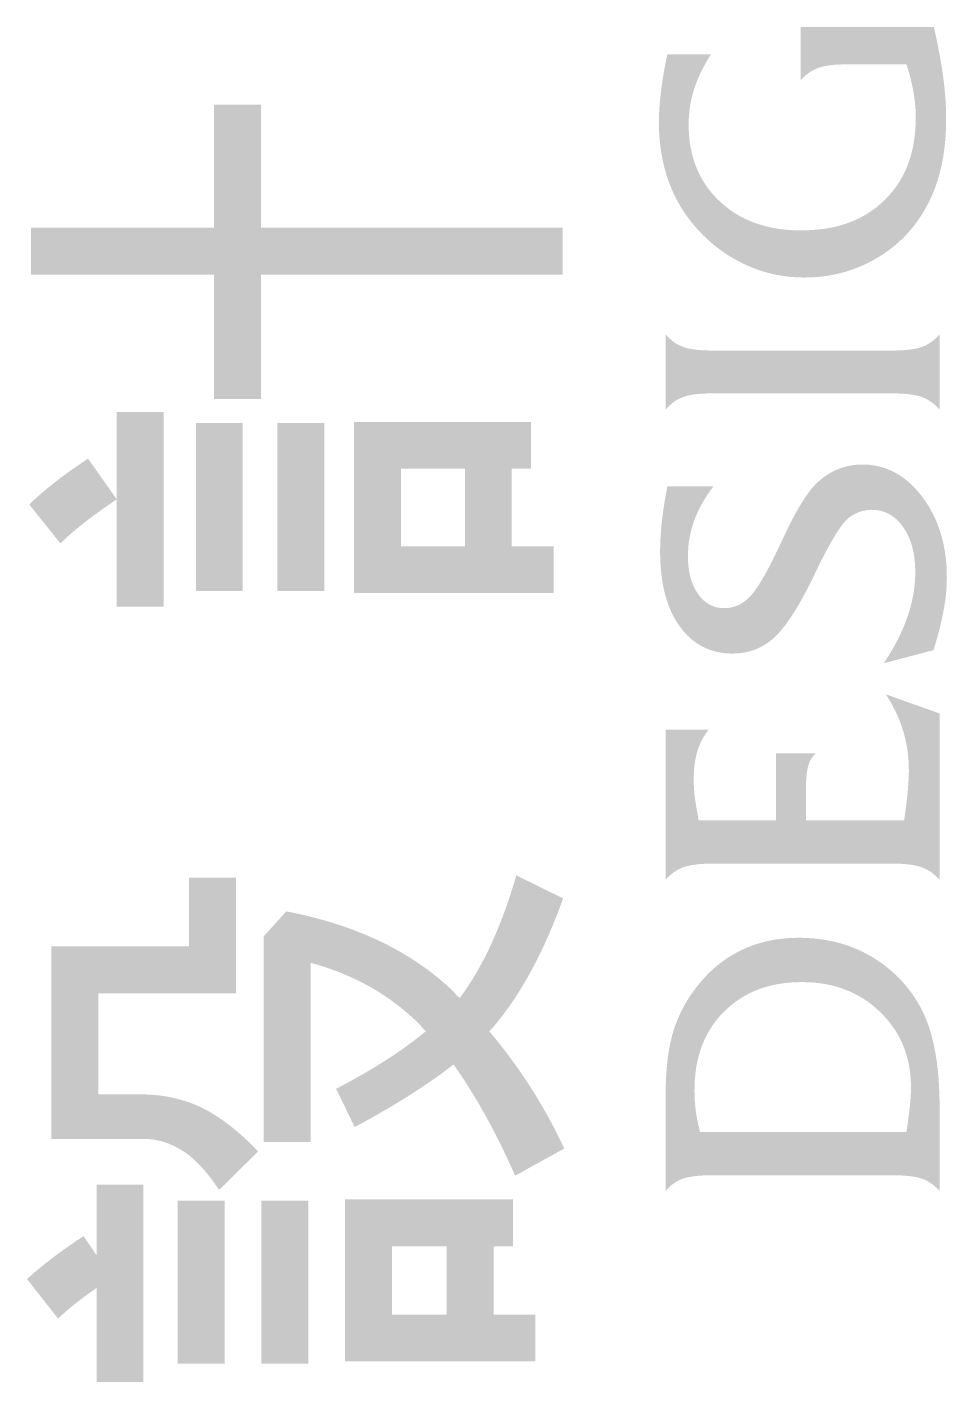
# Model space of a CAD drawing. Header units: millimetres. Extents: x 14385 to 129787, y 107826 to 186798.
# Drawn here: x 86811.71 to 86814.943, y 138779.231 to 138783.994 of the extents above; entities that cross this region are included whole.
import ezdxf

# ---------------------------------------------------------------- set-up
doc = ezdxf.new("R2010")
doc.units = ezdxf.units.MM
doc.header["$LTSCALE"] = 1000
doc.layers.add('TK', color=1, linetype='Continuous')

# ---------------------------------------------------------------- blocks, each defined once
blk = doc.blocks.new('fdas')
at = {"layer": 'TK'}
h = blk.add_hatch(color=1, dxfattribs=at)
edge = h.paths.add_edge_path()
edge.add_spline(control_points=[(1323.845, 1536.765), (1323.769, 1536.648), (1323.713, 1536.532), (1323.677, 1536.418), (1323.677, 1536.418), (1323.641, 1536.305), (1323.623, 1536.187), (1323.623, 1536.067), (1323.623, 1536.067), (1323.623, 1535.751), (1323.725, 1535.498), (1323.93, 1535.304), (1323.93, 1535.304), (1324.135, 1535.11), (1324.405, 1535.013), (1324.742, 1535.013), (1324.742, 1535.013), (1325.093, 1535.013), (1325.371, 1535.114), (1325.575, 1535.317), (1325.575, 1535.317), (1325.78, 1535.518), (1325.883, 1535.791), (1325.883, 1536.136), (1325.883, 1536.136), (1325.883, 1536.216), (1325.875, 1536.3), (1325.86, 1536.388), (1325.86, 1536.388), (1325.845, 1536.476), (1325.822, 1536.569), (1325.79, 1536.666), (1325.79, 1536.666), (1325.79, 1536.666), (1325.215, 1536.666), (1325.215, 1536.666), (1325.215, 1536.666), (1325.078, 1536.666), (1324.976, 1536.654), (1324.911, 1536.63), (1324.911, 1536.63), (1324.845, 1536.605), (1324.787, 1536.564), (1324.736, 1536.505), (1324.736, 1536.505), (1324.736, 1536.505), (1324.736, 1537.037), (1324.736, 1537.037), (1324.736, 1537.037), (1324.736, 1537.037), (1326.063, 1537.037), (1326.063, 1537.037), (1326.063, 1537.037), (1326.104, 1536.86), (1326.134, 1536.697), (1326.155, 1536.545), (1326.155, 1536.545), (1326.175, 1536.394), (1326.185, 1536.254), (1326.185, 1536.125), (1326.185, 1536.125), (1326.185, 1535.934), (1326.166, 1535.764), (1326.128, 1535.611), (1326.128, 1535.611), (1326.091, 1535.459), (1326.034, 1535.32), (1325.959, 1535.196), (1325.959, 1535.196), (1325.837, 1534.993), (1325.671, 1534.834), (1325.461, 1534.718), (1325.461, 1534.718), (1325.252, 1534.602), (1325.023, 1534.544), (1324.777, 1534.544), (1324.777, 1534.544), (1324.574, 1534.544), (1324.382, 1534.585), (1324.201, 1534.666), (1324.201, 1534.666), (1324.02, 1534.747), (1323.858, 1534.864), (1323.716, 1535.019), (1323.716, 1535.019), (1323.587, 1535.159), (1323.49, 1535.319), (1323.425, 1535.499), (1323.425, 1535.499), (1323.36, 1535.679), (1323.327, 1535.875), (1323.327, 1536.086), (1323.327, 1536.086), (1323.327, 1536.181), (1323.334, 1536.285), (1323.348, 1536.398), (1323.348, 1536.398), (1323.361, 1536.511), (1323.383, 1536.633), (1323.411, 1536.765), (1323.411, 1536.765), (1323.411, 1536.765), (1323.845, 1536.765), (1323.845, 1536.765)], knot_values=[0, 0, 0, 0, 0.038462, 0.038462, 0.038462, 0.038462, 0.076923, 0.076923, 0.076923, 0.076923, 0.115385, 0.115385, 0.115385, 0.115385, 0.153846, 0.153846, 0.153846, 0.153846, 0.192308, 0.192308, 0.192308, 0.192308, 0.230769, 0.230769, 0.230769, 0.230769, 0.269231, 0.269231, 0.269231, 0.269231, 0.307692, 0.307692, 0.307692, 0.307692, 0.346154, 0.346154, 0.346154, 0.346154, 0.384615, 0.384615, 0.384615, 0.384615, 0.423077, 0.423077, 0.423077, 0.423077, 0.461538, 0.461538, 0.461538, 0.461538, 0.5, 0.5, 0.5, 0.5, 0.538462, 0.538462, 0.538462, 0.538462, 0.576923, 0.576923, 0.576923, 0.576923, 0.615385, 0.615385, 0.615385, 0.615385, 0.653846, 0.653846, 0.653846, 0.653846, 0.692308, 0.692308, 0.692308, 0.692308, 0.730769, 0.730769, 0.730769, 0.730769, 0.769231, 0.769231, 0.769231, 0.769231, 0.807692, 0.807692, 0.807692, 0.807692, 0.846154, 0.846154, 0.846154, 0.846154, 0.884615, 0.884615, 0.884615, 0.884615, 0.923077, 0.923077, 0.923077, 0.923077, 0.961538, 0.961538, 0.961538, 0.961538, 1, 1, 1, 1], degree=3, periodic=0)
edge = h.paths.add_edge_path()
edge.add_spline(control_points=[(1325.636, 1533.817), (1325.774, 1533.817), (1325.876, 1533.829), (1325.942, 1533.853), (1325.942, 1533.853), (1326.009, 1533.877), (1326.068, 1533.919), (1326.12, 1533.978), (1326.12, 1533.978), (1326.12, 1533.978), (1326.12, 1533.23), (1326.12, 1533.23), (1326.12, 1533.23), (1326.068, 1533.289), (1326.009, 1533.33), (1325.942, 1533.355), (1325.942, 1533.355), (1325.876, 1533.379), (1325.774, 1533.391), (1325.636, 1533.391), (1325.636, 1533.391), (1325.636, 1533.391), (1323.873, 1533.391), (1323.873, 1533.391), (1323.873, 1533.391), (1323.736, 1533.391), (1323.634, 1533.379), (1323.569, 1533.355), (1323.569, 1533.355), (1323.503, 1533.33), (1323.445, 1533.289), (1323.394, 1533.23), (1323.394, 1533.23), (1323.394, 1533.23), (1323.394, 1533.978), (1323.394, 1533.978), (1323.394, 1533.978), (1323.445, 1533.919), (1323.503, 1533.877), (1323.569, 1533.853), (1323.569, 1533.853), (1323.634, 1533.829), (1323.736, 1533.817), (1323.873, 1533.817), (1323.873, 1533.817), (1323.873, 1533.817), (1325.636, 1533.817), (1325.636, 1533.817)], knot_values=[0, 0, 0, 0, 0.083333, 0.083333, 0.083333, 0.083333, 0.166667, 0.166667, 0.166667, 0.166667, 0.25, 0.25, 0.25, 0.25, 0.333333, 0.333333, 0.333333, 0.333333, 0.416667, 0.416667, 0.416667, 0.416667, 0.5, 0.5, 0.5, 0.5, 0.583333, 0.583333, 0.583333, 0.583333, 0.666667, 0.666667, 0.666667, 0.666667, 0.75, 0.75, 0.75, 0.75, 0.833333, 0.833333, 0.833333, 0.833333, 0.916667, 0.916667, 0.916667, 0.916667, 1, 1, 1, 1], degree=3, periodic=0)
edge = h.paths.add_edge_path()
edge.add_spline(control_points=[(1326.059, 1530.835), (1326.059, 1530.835), (1325.564, 1530.705), (1325.564, 1530.705), (1325.564, 1530.705), (1325.67, 1530.863), (1325.749, 1531.017), (1325.8, 1531.166), (1325.8, 1531.166), (1325.852, 1531.316), (1325.878, 1531.463), (1325.878, 1531.61), (1325.878, 1531.61), (1325.878, 1531.798), (1325.838, 1531.947), (1325.757, 1532.061), (1325.757, 1532.061), (1325.677, 1532.175), (1325.572, 1532.232), (1325.444, 1532.232), (1325.444, 1532.232), (1325.408, 1532.232), (1325.372, 1532.226), (1325.335, 1532.215), (1325.335, 1532.215), (1325.299, 1532.203), (1325.264, 1532.186), (1325.231, 1532.163), (1325.231, 1532.163), (1325.156, 1532.114), (1325.05, 1531.947), (1324.911, 1531.663), (1324.911, 1531.663), (1324.877, 1531.591), (1324.85, 1531.536), (1324.83, 1531.496), (1324.83, 1531.496), (1324.697, 1531.231), (1324.574, 1531.048), (1324.462, 1530.949), (1324.462, 1530.949), (1324.349, 1530.851), (1324.215, 1530.801), (1324.061, 1530.801), (1324.061, 1530.801), (1323.84, 1530.801), (1323.664, 1530.892), (1323.534, 1531.072), (1323.534, 1531.072), (1323.404, 1531.253), (1323.339, 1531.5), (1323.339, 1531.814), (1323.339, 1531.814), (1323.339, 1531.905), (1323.345, 1532.004), (1323.356, 1532.113), (1323.356, 1532.113), (1323.368, 1532.221), (1323.387, 1532.339), (1323.411, 1532.466), (1323.411, 1532.466), (1323.411, 1532.466), (1323.869, 1532.466), (1323.869, 1532.466), (1323.869, 1532.466), (1323.784, 1532.353), (1323.72, 1532.24), (1323.679, 1532.126), (1323.679, 1532.126), (1323.636, 1532.012), (1323.616, 1531.894), (1323.616, 1531.771), (1323.616, 1531.771), (1323.616, 1531.615), (1323.649, 1531.49), (1323.716, 1531.395), (1323.716, 1531.395), (1323.782, 1531.3), (1323.869, 1531.253), (1323.977, 1531.253), (1323.977, 1531.253), (1324.073, 1531.253), (1324.157, 1531.29), (1324.23, 1531.365), (1324.23, 1531.365), (1324.303, 1531.439), (1324.401, 1531.606), (1324.524, 1531.867), (1324.524, 1531.867), (1324.531, 1531.882), (1324.541, 1531.904), (1324.556, 1531.934), (1324.556, 1531.934), (1324.657, 1532.154), (1324.749, 1532.318), (1324.834, 1532.426), (1324.834, 1532.426), (1324.897, 1532.507), (1324.974, 1532.571), (1325.064, 1532.616), (1325.064, 1532.616), (1325.154, 1532.661), (1325.25, 1532.683), (1325.352, 1532.683), (1325.352, 1532.683), (1325.586, 1532.683), (1325.785, 1532.576), (1325.947, 1532.361), (1325.947, 1532.361), (1326.11, 1532.147), (1326.192, 1531.879), (1326.192, 1531.557), (1326.192, 1531.557), (1326.192, 1531.454), (1326.181, 1531.343), (1326.158, 1531.223), (1326.158, 1531.223), (1326.136, 1531.104), (1326.103, 1530.975), (1326.059, 1530.835)], knot_values=[0, 0, 0, 0, 0.033333, 0.033333, 0.033333, 0.033333, 0.066667, 0.066667, 0.066667, 0.066667, 0.1, 0.1, 0.1, 0.1, 0.133333, 0.133333, 0.133333, 0.133333, 0.166667, 0.166667, 0.166667, 0.166667, 0.2, 0.2, 0.2, 0.2, 0.233333, 0.233333, 0.233333, 0.233333, 0.266667, 0.266667, 0.266667, 0.266667, 0.3, 0.3, 0.3, 0.3, 0.333333, 0.333333, 0.333333, 0.333333, 0.366667, 0.366667, 0.366667, 0.366667, 0.4, 0.4, 0.4, 0.4, 0.433333, 0.433333, 0.433333, 0.433333, 0.466667, 0.466667, 0.466667, 0.466667, 0.5, 0.5, 0.5, 0.5, 0.533333, 0.533333, 0.533333, 0.533333, 0.566667, 0.566667, 0.566667, 0.566667, 0.6, 0.6, 0.6, 0.6, 0.633333, 0.633333, 0.633333, 0.633333, 0.666667, 0.666667, 0.666667, 0.666667, 0.7, 0.7, 0.7, 0.7, 0.733333, 0.733333, 0.733333, 0.733333, 0.766667, 0.766667, 0.766667, 0.766667, 0.8, 0.8, 0.8, 0.8, 0.833333, 0.833333, 0.833333, 0.833333, 0.866667, 0.866667, 0.866667, 0.866667, 0.9, 0.9, 0.9, 0.9, 0.933333, 0.933333, 0.933333, 0.933333, 0.966667, 0.966667, 0.966667, 0.966667, 1, 1, 1, 1], degree=3, periodic=0)
edge = h.paths.add_edge_path()
edge.add_spline(control_points=[(1326.12, 1528.55), (1326.068, 1528.608), (1326.008, 1528.649), (1325.942, 1528.674), (1325.942, 1528.674), (1325.876, 1528.698), (1325.774, 1528.711), (1325.636, 1528.711), (1325.636, 1528.711), (1325.636, 1528.711), (1323.873, 1528.711), (1323.873, 1528.711), (1323.873, 1528.711), (1323.736, 1528.711), (1323.634, 1528.698), (1323.569, 1528.674), (1323.569, 1528.674), (1323.503, 1528.649), (1323.445, 1528.608), (1323.394, 1528.55), (1323.394, 1528.55), (1323.394, 1528.55), (1323.394, 1530.044), (1323.394, 1530.044), (1323.394, 1530.044), (1323.394, 1530.044), (1323.822, 1530.044), (1323.822, 1530.044), (1323.822, 1530.044), (1323.77, 1529.977), (1323.732, 1529.904), (1323.708, 1529.824), (1323.708, 1529.824), (1323.685, 1529.744), (1323.673, 1529.652), (1323.673, 1529.547), (1323.673, 1529.547), (1323.673, 1529.494), (1323.676, 1529.433), (1323.685, 1529.367), (1323.685, 1529.367), (1323.694, 1529.3), (1323.707, 1529.225), (1323.723, 1529.141), (1323.723, 1529.141), (1323.723, 1529.141), (1324.493, 1529.141), (1324.493, 1529.141), (1324.493, 1529.141), (1324.493, 1529.141), (1324.493, 1529.808), (1324.493, 1529.808), (1324.493, 1529.808), (1324.493, 1529.808), (1324.889, 1529.808), (1324.889, 1529.808), (1324.889, 1529.808), (1324.852, 1529.777), (1324.827, 1529.735), (1324.812, 1529.681), (1324.812, 1529.681), (1324.797, 1529.628), (1324.789, 1529.529), (1324.789, 1529.387), (1324.789, 1529.387), (1324.789, 1529.387), (1324.789, 1529.141), (1324.789, 1529.141), (1324.789, 1529.141), (1324.789, 1529.141), (1325.767, 1529.141), (1325.767, 1529.141), (1325.767, 1529.141), (1325.782, 1529.244), (1325.794, 1529.338), (1325.802, 1529.422), (1325.802, 1529.422), (1325.81, 1529.506), (1325.814, 1529.578), (1325.814, 1529.64), (1325.814, 1529.64), (1325.814, 1529.778), (1325.795, 1529.909), (1325.757, 1530.032), (1325.757, 1530.032), (1325.72, 1530.156), (1325.663, 1530.276), (1325.586, 1530.395), (1325.586, 1530.395), (1325.586, 1530.395), (1326.12, 1530.205), (1326.12, 1530.205), (1326.12, 1530.205), (1326.12, 1530.205), (1326.12, 1528.55), (1326.12, 1528.55)], knot_values=[0, 0, 0, 0, 0.041667, 0.041667, 0.041667, 0.041667, 0.083333, 0.083333, 0.083333, 0.083333, 0.125, 0.125, 0.125, 0.125, 0.166667, 0.166667, 0.166667, 0.166667, 0.208333, 0.208333, 0.208333, 0.208333, 0.25, 0.25, 0.25, 0.25, 0.291667, 0.291667, 0.291667, 0.291667, 0.333333, 0.333333, 0.333333, 0.333333, 0.375, 0.375, 0.375, 0.375, 0.416667, 0.416667, 0.416667, 0.416667, 0.458333, 0.458333, 0.458333, 0.458333, 0.5, 0.5, 0.5, 0.5, 0.541667, 0.541667, 0.541667, 0.541667, 0.583333, 0.583333, 0.583333, 0.583333, 0.625, 0.625, 0.625, 0.625, 0.666667, 0.666667, 0.666667, 0.666667, 0.708333, 0.708333, 0.708333, 0.708333, 0.75, 0.75, 0.75, 0.75, 0.791667, 0.791667, 0.791667, 0.791667, 0.833333, 0.833333, 0.833333, 0.833333, 0.875, 0.875, 0.875, 0.875, 0.916667, 0.916667, 0.916667, 0.916667, 0.958333, 0.958333, 0.958333, 0.958333, 1, 1, 1, 1], degree=3, periodic=0)
edge = h.paths.add_edge_path()
edge.add_spline(control_points=[(1326.12, 1525.453), (1326.069, 1525.51), (1326.011, 1525.55), (1325.947, 1525.574), (1325.947, 1525.574), (1325.883, 1525.597), (1325.779, 1525.609), (1325.636, 1525.609), (1325.636, 1525.609), (1325.636, 1525.609), (1323.873, 1525.609), (1323.873, 1525.609), (1323.873, 1525.609), (1323.73, 1525.609), (1323.627, 1525.597), (1323.563, 1525.574), (1323.563, 1525.574), (1323.5, 1525.55), (1323.443, 1525.51), (1323.394, 1525.453), (1323.394, 1525.453), (1323.394, 1525.453), (1323.394, 1526.403), (1323.394, 1526.403), (1323.394, 1526.403), (1323.394, 1526.658), (1323.419, 1526.868), (1323.468, 1527.034), (1323.468, 1527.034), (1323.518, 1527.2), (1323.6, 1527.354), (1323.712, 1527.495), (1323.712, 1527.495), (1323.837, 1527.654), (1323.985, 1527.772), (1324.154, 1527.852), (1324.154, 1527.852), (1324.322, 1527.932), (1324.51, 1527.972), (1324.716, 1527.972), (1324.716, 1527.972), (1324.904, 1527.972), (1325.076, 1527.943), (1325.237, 1527.883), (1325.237, 1527.883), (1325.396, 1527.823), (1325.541, 1527.734), (1325.67, 1527.615), (1325.67, 1527.615), (1325.828, 1527.47), (1325.943, 1527.293), (1326.014, 1527.084), (1326.014, 1527.084), (1326.084, 1526.876), (1326.12, 1526.605), (1326.12, 1526.273), (1326.12, 1526.273), (1326.12, 1526.273), (1326.12, 1525.453), (1326.12, 1525.453)], knot_values=[0, 0, 0, 0, 0.066667, 0.066667, 0.066667, 0.066667, 0.133333, 0.133333, 0.133333, 0.133333, 0.2, 0.2, 0.2, 0.2, 0.266667, 0.266667, 0.266667, 0.266667, 0.333333, 0.333333, 0.333333, 0.333333, 0.4, 0.4, 0.4, 0.4, 0.466667, 0.466667, 0.466667, 0.466667, 0.533333, 0.533333, 0.533333, 0.533333, 0.6, 0.6, 0.6, 0.6, 0.666667, 0.666667, 0.666667, 0.666667, 0.733333, 0.733333, 0.733333, 0.733333, 0.8, 0.8, 0.8, 0.8, 0.866667, 0.866667, 0.866667, 0.866667, 0.933333, 0.933333, 0.933333, 0.933333, 1, 1, 1, 1], degree=3, periodic=0)
edge = h.paths.add_edge_path(flags=16)
edge.add_spline(control_points=[(1325.79, 1526.039), (1325.805, 1526.138), (1325.817, 1526.224), (1325.824, 1526.297), (1325.824, 1526.297), (1325.832, 1526.368), (1325.835, 1526.431), (1325.835, 1526.483), (1325.835, 1526.483), (1325.835, 1526.786), (1325.732, 1527.037), (1325.528, 1527.234), (1325.528, 1527.234), (1325.323, 1527.432), (1325.064, 1527.531), (1324.75, 1527.531), (1324.75, 1527.531), (1324.428, 1527.531), (1324.17, 1527.433), (1323.974, 1527.236), (1323.974, 1527.236), (1323.778, 1527.04), (1323.681, 1526.779), (1323.681, 1526.453), (1323.681, 1526.453), (1323.681, 1526.386), (1323.685, 1526.319), (1323.694, 1526.249), (1323.694, 1526.249), (1323.703, 1526.18), (1323.718, 1526.11), (1323.737, 1526.039), (1323.737, 1526.039), (1323.737, 1526.039), (1325.79, 1526.039), (1325.79, 1526.039)], knot_values=[0, 0, 0, 0, 0.111111, 0.111111, 0.111111, 0.111111, 0.222222, 0.222222, 0.222222, 0.222222, 0.333333, 0.333333, 0.333333, 0.333333, 0.444444, 0.444444, 0.444444, 0.444444, 0.555556, 0.555556, 0.555556, 0.555556, 0.666667, 0.666667, 0.666667, 0.666667, 0.777778, 0.777778, 0.777778, 0.777778, 0.888889, 0.888889, 0.888889, 0.888889, 1, 1, 1, 1], degree=3, periodic=0)
edge = h.paths.add_edge_path(flags=17)
edge.add_spline(control_points=[(1320.671, 1524.901), (1320.671, 1524.901), (1321.216, 1524.901), (1321.216, 1524.901), (1321.216, 1524.901), (1321.216, 1524.901), (1321.216, 1524.221), (1321.216, 1524.221), (1321.216, 1524.221), (1321.216, 1524.221), (1320.671, 1524.221), (1320.671, 1524.221), (1320.671, 1524.221), (1320.671, 1524.221), (1320.671, 1524.901), (1320.671, 1524.901)], knot_values=[0, 0, 0, 0, 0.25, 0.25, 0.25, 0.25, 0.5, 0.5, 0.5, 0.5, 0.75, 0.75, 0.75, 0.75, 1, 1, 1, 1], degree=3, periodic=0)
edge = h.paths.add_edge_path()
edge.add_spline(control_points=[(1321.874, 1525.368), (1321.874, 1525.368), (1320.205, 1525.368), (1320.205, 1525.368), (1320.205, 1525.368), (1320.205, 1525.368), (1320.205, 1525.132), (1320.205, 1525.132), (1320.205, 1525.132), (1320.205, 1525.132), (1320.205, 1524.901), (1320.205, 1524.901), (1320.205, 1524.901), (1320.205, 1524.901), (1320.205, 1523.755), (1320.205, 1523.755), (1320.205, 1523.755), (1320.205, 1523.755), (1320.435, 1523.755), (1320.435, 1523.755), (1320.435, 1523.755), (1320.435, 1523.755), (1320.671, 1523.755), (1320.671, 1523.755), (1320.671, 1523.755), (1320.671, 1523.755), (1322.099, 1523.755), (1322.099, 1523.755), (1322.099, 1523.755), (1322.099, 1523.755), (1322.099, 1524.221), (1322.099, 1524.221), (1322.099, 1524.221), (1322.099, 1524.221), (1321.683, 1524.221), (1321.683, 1524.221), (1321.683, 1524.221), (1321.683, 1524.221), (1321.683, 1524.901), (1321.683, 1524.901), (1321.683, 1524.901), (1321.683, 1524.901), (1321.874, 1524.901), (1321.874, 1524.901), (1321.874, 1524.901), (1321.874, 1524.901), (1321.874, 1525.368), (1321.874, 1525.368)], knot_values=[0, 0, 0, 0, 0.083333, 0.083333, 0.083333, 0.083333, 0.166667, 0.166667, 0.166667, 0.166667, 0.25, 0.25, 0.25, 0.25, 0.333333, 0.333333, 0.333333, 0.333333, 0.416667, 0.416667, 0.416667, 0.416667, 0.5, 0.5, 0.5, 0.5, 0.583333, 0.583333, 0.583333, 0.583333, 0.666667, 0.666667, 0.666667, 0.666667, 0.75, 0.75, 0.75, 0.75, 0.833333, 0.833333, 0.833333, 0.833333, 0.916667, 0.916667, 0.916667, 0.916667, 1, 1, 1, 1], degree=3, periodic=0)
edge = h.paths.add_edge_path()
edge.add_spline(control_points=[(1319.372, 1523.733), (1319.372, 1523.733), (1319.839, 1523.733), (1319.839, 1523.733), (1319.839, 1523.733), (1319.839, 1523.733), (1319.839, 1525.357), (1319.839, 1525.357), (1319.839, 1525.357), (1319.839, 1525.357), (1319.372, 1525.357), (1319.372, 1525.357), (1319.372, 1525.357), (1319.372, 1525.357), (1319.372, 1523.733), (1319.372, 1523.733)], knot_values=[0, 0, 0, 0, 0.25, 0.25, 0.25, 0.25, 0.5, 0.5, 0.5, 0.5, 0.75, 0.75, 0.75, 0.75, 1, 1, 1, 1], degree=3, periodic=0)
edge = h.paths.add_edge_path()
edge.add_spline(control_points=[(1318.54, 1523.733), (1318.54, 1523.733), (1319.007, 1523.733), (1319.007, 1523.733), (1319.007, 1523.733), (1319.007, 1523.733), (1319.007, 1525.357), (1319.007, 1525.357), (1319.007, 1525.357), (1319.007, 1525.357), (1318.54, 1525.357), (1318.54, 1525.357), (1318.54, 1525.357), (1318.54, 1525.357), (1318.54, 1523.733), (1318.54, 1523.733)], knot_values=[0, 0, 0, 0, 0.25, 0.25, 0.25, 0.25, 0.5, 0.5, 0.5, 0.5, 0.75, 0.75, 0.75, 0.75, 1, 1, 1, 1], degree=3, periodic=0)
edge = h.paths.add_edge_path()
edge.add_spline(control_points=[(1317.602, 1525.003), (1317.373, 1524.852), (1317.186, 1524.71), (1317.04, 1524.575), (1317.04, 1524.575), (1317.04, 1524.575), (1317.349, 1524.181), (1317.349, 1524.181), (1317.349, 1524.181), (1317.439, 1524.271), (1317.567, 1524.372), (1317.732, 1524.486), (1317.732, 1524.486), (1317.732, 1524.486), (1317.732, 1523.552), (1317.732, 1523.552), (1317.732, 1523.552), (1317.732, 1523.552), (1318.198, 1523.552), (1318.198, 1523.552), (1318.198, 1523.552), (1318.198, 1523.552), (1318.198, 1525.514), (1318.198, 1525.514), (1318.198, 1525.514), (1318.198, 1525.514), (1317.732, 1525.514), (1317.732, 1525.514), (1317.732, 1525.514), (1317.732, 1525.514), (1317.732, 1524.812), (1317.732, 1524.812), (1317.732, 1524.812), (1317.732, 1524.812), (1317.602, 1525.003), (1317.602, 1525.003)], knot_values=[0, 0, 0, 0, 0.111111, 0.111111, 0.111111, 0.111111, 0.222222, 0.222222, 0.222222, 0.222222, 0.333333, 0.333333, 0.333333, 0.333333, 0.444444, 0.444444, 0.444444, 0.444444, 0.555556, 0.555556, 0.555556, 0.555556, 0.666667, 0.666667, 0.666667, 0.666667, 0.777778, 0.777778, 0.777778, 0.777778, 0.888889, 0.888889, 0.888889, 0.888889, 1, 1, 1, 1], degree=3, periodic=0)
edge = h.paths.add_edge_path()
edge.add_spline(control_points=[(1317.282, 1525.97), (1317.282, 1525.97), (1318.209, 1525.97), (1318.209, 1525.97), (1318.209, 1525.97), (1318.336, 1525.97), (1318.46, 1525.931), (1318.58, 1525.856), (1318.58, 1525.856), (1318.696, 1525.789), (1318.82, 1525.658), (1318.951, 1525.463), (1318.951, 1525.463), (1318.951, 1525.463), (1319.339, 1525.846), (1319.339, 1525.846), (1319.339, 1525.846), (1319.136, 1526.059), (1318.936, 1526.211), (1318.737, 1526.301), (1318.737, 1526.301), (1318.569, 1526.371), (1318.393, 1526.41), (1318.209, 1526.413), (1318.209, 1526.413), (1318.209, 1526.413), (1317.748, 1526.413), (1317.748, 1526.413), (1317.748, 1526.413), (1317.748, 1526.413), (1317.748, 1526.796), (1317.748, 1526.796), (1317.748, 1526.796), (1317.748, 1526.796), (1317.748, 1527.11), (1317.748, 1527.11), (1317.748, 1527.11), (1317.748, 1527.11), (1317.748, 1527.419), (1317.748, 1527.419), (1317.748, 1527.419), (1317.748, 1527.419), (1318.007, 1527.419), (1318.007, 1527.419), (1318.007, 1527.419), (1318.007, 1527.419), (1318.164, 1527.419), (1318.164, 1527.419), (1318.164, 1527.419), (1318.164, 1527.419), (1318.653, 1527.419), (1318.653, 1527.419), (1318.653, 1527.419), (1318.653, 1527.419), (1318.884, 1527.419), (1318.884, 1527.419), (1318.884, 1527.419), (1318.884, 1527.419), (1319.12, 1527.419), (1319.12, 1527.419), (1319.12, 1527.419), (1319.12, 1527.419), (1319.12, 1528.571), (1319.12, 1528.571), (1319.12, 1528.571), (1319.12, 1528.571), (1318.653, 1528.571), (1318.653, 1528.571), (1318.653, 1528.571), (1318.653, 1528.571), (1318.653, 1527.886), (1318.653, 1527.886), (1318.653, 1527.886), (1318.653, 1527.886), (1318.164, 1527.886), (1318.164, 1527.886), (1318.164, 1527.886), (1318.164, 1527.886), (1318.007, 1527.886), (1318.007, 1527.886), (1318.007, 1527.886), (1318.007, 1527.886), (1317.282, 1527.886), (1317.282, 1527.886), (1317.282, 1527.886), (1317.282, 1527.886), (1317.282, 1527.11), (1317.282, 1527.11), (1317.282, 1527.11), (1317.282, 1527.11), (1317.282, 1526.796), (1317.282, 1526.796), (1317.282, 1526.796), (1317.282, 1526.796), (1317.282, 1526.413), (1317.282, 1526.413), (1317.282, 1526.413), (1317.282, 1526.413), (1317.282, 1526.188), (1317.282, 1526.188), (1317.282, 1526.188), (1317.282, 1526.188), (1317.282, 1525.97), (1317.282, 1525.97)], knot_values=[0, 0, 0, 0, 0.038462, 0.038462, 0.038462, 0.038462, 0.076923, 0.076923, 0.076923, 0.076923, 0.115385, 0.115385, 0.115385, 0.115385, 0.153846, 0.153846, 0.153846, 0.153846, 0.192308, 0.192308, 0.192308, 0.192308, 0.230769, 0.230769, 0.230769, 0.230769, 0.269231, 0.269231, 0.269231, 0.269231, 0.307692, 0.307692, 0.307692, 0.307692, 0.346154, 0.346154, 0.346154, 0.346154, 0.384615, 0.384615, 0.384615, 0.384615, 0.423077, 0.423077, 0.423077, 0.423077, 0.461538, 0.461538, 0.461538, 0.461538, 0.5, 0.5, 0.5, 0.5, 0.538462, 0.538462, 0.538462, 0.538462, 0.576923, 0.576923, 0.576923, 0.576923, 0.615385, 0.615385, 0.615385, 0.615385, 0.653846, 0.653846, 0.653846, 0.653846, 0.692308, 0.692308, 0.692308, 0.692308, 0.730769, 0.730769, 0.730769, 0.730769, 0.769231, 0.769231, 0.769231, 0.769231, 0.807692, 0.807692, 0.807692, 0.807692, 0.846154, 0.846154, 0.846154, 0.846154, 0.884615, 0.884615, 0.884615, 0.884615, 0.923077, 0.923077, 0.923077, 0.923077, 0.961538, 0.961538, 0.961538, 0.961538, 1, 1, 1, 1], degree=3, periodic=0)
edge = h.paths.add_edge_path()
edge.add_spline(control_points=[(1319.395, 1527.987), (1319.395, 1527.987), (1319.395, 1525.941), (1319.395, 1525.941), (1319.395, 1525.941), (1319.395, 1525.941), (1319.861, 1525.941), (1319.861, 1525.941), (1319.861, 1525.941), (1319.861, 1525.941), (1319.861, 1527.723), (1319.861, 1527.723), (1319.861, 1527.723), (1320.292, 1527.607), (1320.656, 1527.401), (1320.952, 1527.104), (1320.952, 1527.104), (1320.968, 1527.082), (1320.986, 1527.061), (1321.009, 1527.043), (1321.009, 1527.043), (1320.779, 1526.851), (1320.482, 1526.66), (1320.115, 1526.469), (1320.115, 1526.469), (1320.115, 1526.469), (1320.3, 1526.088), (1320.3, 1526.088), (1320.3, 1526.088), (1320.697, 1526.301), (1321.025, 1526.509), (1321.284, 1526.711), (1321.284, 1526.711), (1321.508, 1526.393), (1321.713, 1526.023), (1321.896, 1525.604), (1321.896, 1525.604), (1321.896, 1525.604), (1322.385, 1525.874), (1322.385, 1525.874), (1322.385, 1525.874), (1322.191, 1526.293), (1321.941, 1526.683), (1321.638, 1527.043), (1321.638, 1527.043), (1321.652, 1527.054), (1321.668, 1527.069), (1321.683, 1527.088), (1321.683, 1527.088), (1321.953, 1527.407), (1322.183, 1527.832), (1322.374, 1528.364), (1322.374, 1528.364), (1322.374, 1528.364), (1321.908, 1528.594), (1321.908, 1528.594), (1321.908, 1528.594), (1321.762, 1528.085), (1321.574, 1527.678), (1321.346, 1527.374), (1321.346, 1527.374), (1321.323, 1527.389), (1321.3, 1527.411), (1321.278, 1527.442), (1321.278, 1527.442), (1320.862, 1527.839), (1320.309, 1528.103), (1319.62, 1528.235), (1319.62, 1528.235), (1319.62, 1528.235), (1319.395, 1527.987), (1319.395, 1527.987)], knot_values=[0, 0, 0, 0, 0.055556, 0.055556, 0.055556, 0.055556, 0.111111, 0.111111, 0.111111, 0.111111, 0.166667, 0.166667, 0.166667, 0.166667, 0.222222, 0.222222, 0.222222, 0.222222, 0.277778, 0.277778, 0.277778, 0.277778, 0.333333, 0.333333, 0.333333, 0.333333, 0.388889, 0.388889, 0.388889, 0.388889, 0.444444, 0.444444, 0.444444, 0.444444, 0.5, 0.5, 0.5, 0.5, 0.555556, 0.555556, 0.555556, 0.555556, 0.611111, 0.611111, 0.611111, 0.611111, 0.666667, 0.666667, 0.666667, 0.666667, 0.722222, 0.722222, 0.722222, 0.722222, 0.777778, 0.777778, 0.777778, 0.777778, 0.833333, 0.833333, 0.833333, 0.833333, 0.888889, 0.888889, 0.888889, 0.888889, 0.944444, 0.944444, 0.944444, 0.944444, 1, 1, 1, 1], degree=3, periodic=0)
edge = h.paths.add_edge_path(flags=17)
edge.add_spline(control_points=[(1320.761, 1532.64), (1320.761, 1532.64), (1321.396, 1532.64), (1321.396, 1532.64), (1321.396, 1532.64), (1321.396, 1532.64), (1321.396, 1531.87), (1321.396, 1531.87), (1321.396, 1531.87), (1321.396, 1531.87), (1320.761, 1531.87), (1320.761, 1531.87), (1320.761, 1531.87), (1320.761, 1531.87), (1320.761, 1532.64), (1320.761, 1532.64)], knot_values=[0, 0, 0, 0, 0.25, 0.25, 0.25, 0.25, 0.5, 0.5, 0.5, 0.5, 0.75, 0.75, 0.75, 0.75, 1, 1, 1, 1], degree=3, periodic=0)
edge = h.paths.add_edge_path()
edge.add_spline(control_points=[(1322.053, 1533.106), (1322.053, 1533.106), (1320.294, 1533.106), (1320.294, 1533.106), (1320.294, 1533.106), (1320.294, 1533.106), (1320.294, 1532.87), (1320.294, 1532.87), (1320.294, 1532.87), (1320.294, 1532.87), (1320.294, 1532.64), (1320.294, 1532.64), (1320.294, 1532.64), (1320.294, 1532.64), (1320.294, 1531.403), (1320.294, 1531.403), (1320.294, 1531.403), (1320.294, 1531.403), (1320.525, 1531.403), (1320.525, 1531.403), (1320.525, 1531.403), (1320.525, 1531.403), (1320.761, 1531.403), (1320.761, 1531.403), (1320.761, 1531.403), (1320.761, 1531.403), (1322.279, 1531.403), (1322.279, 1531.403), (1322.279, 1531.403), (1322.279, 1531.403), (1322.279, 1531.87), (1322.279, 1531.87), (1322.279, 1531.87), (1322.279, 1531.87), (1321.863, 1531.87), (1321.863, 1531.87), (1321.863, 1531.87), (1321.863, 1531.87), (1321.863, 1532.64), (1321.863, 1532.64), (1321.863, 1532.64), (1321.863, 1532.64), (1322.053, 1532.64), (1322.053, 1532.64), (1322.053, 1532.64), (1322.053, 1532.64), (1322.053, 1533.106), (1322.053, 1533.106)], knot_values=[0, 0, 0, 0, 0.083333, 0.083333, 0.083333, 0.083333, 0.166667, 0.166667, 0.166667, 0.166667, 0.25, 0.25, 0.25, 0.25, 0.333333, 0.333333, 0.333333, 0.333333, 0.416667, 0.416667, 0.416667, 0.416667, 0.5, 0.5, 0.5, 0.5, 0.583333, 0.583333, 0.583333, 0.583333, 0.666667, 0.666667, 0.666667, 0.666667, 0.75, 0.75, 0.75, 0.75, 0.833333, 0.833333, 0.833333, 0.833333, 0.916667, 0.916667, 0.916667, 0.916667, 1, 1, 1, 1], degree=3, periodic=0)
edge = h.paths.add_edge_path()
edge.add_spline(control_points=[(1319.531, 1531.425), (1319.531, 1531.425), (1319.997, 1531.425), (1319.997, 1531.425), (1319.997, 1531.425), (1319.997, 1531.425), (1319.997, 1533.095), (1319.997, 1533.095), (1319.997, 1533.095), (1319.997, 1533.095), (1319.531, 1533.095), (1319.531, 1533.095), (1319.531, 1533.095), (1319.531, 1533.095), (1319.531, 1531.425), (1319.531, 1531.425)], knot_values=[0, 0, 0, 0, 0.25, 0.25, 0.25, 0.25, 0.5, 0.5, 0.5, 0.5, 0.75, 0.75, 0.75, 0.75, 1, 1, 1, 1], degree=3, periodic=0)
edge = h.paths.add_edge_path()
edge.add_spline(control_points=[(1318.721, 1531.425), (1318.721, 1531.425), (1319.187, 1531.425), (1319.187, 1531.425), (1319.187, 1531.425), (1319.187, 1531.425), (1319.187, 1533.095), (1319.187, 1533.095), (1319.187, 1533.095), (1319.187, 1533.095), (1318.721, 1533.095), (1318.721, 1533.095), (1318.721, 1533.095), (1318.721, 1533.095), (1318.721, 1531.425), (1318.721, 1531.425)], knot_values=[0, 0, 0, 0, 0.25, 0.25, 0.25, 0.25, 0.5, 0.5, 0.5, 0.5, 0.75, 0.75, 0.75, 0.75, 1, 1, 1, 1], degree=3, periodic=0)
edge = h.paths.add_edge_path()
edge.add_spline(control_points=[(1317.933, 1531.268), (1317.933, 1531.268), (1318.4, 1531.268), (1318.4, 1531.268), (1318.4, 1531.268), (1318.4, 1531.268), (1318.4, 1533.207), (1318.4, 1533.207), (1318.4, 1533.207), (1318.4, 1533.207), (1317.933, 1533.207), (1317.933, 1533.207), (1317.933, 1533.207), (1317.933, 1533.207), (1317.933, 1531.268), (1317.933, 1531.268)], knot_values=[0, 0, 0, 0, 0.25, 0.25, 0.25, 0.25, 0.5, 0.5, 0.5, 0.5, 0.75, 0.75, 0.75, 0.75, 1, 1, 1, 1], degree=3, periodic=0)
edge = h.paths.add_edge_path()
edge.add_spline(control_points=[(1317.372, 1531.897), (1317.499, 1532.025), (1317.687, 1532.171), (1317.933, 1532.336), (1317.933, 1532.336), (1317.933, 1532.336), (1317.647, 1532.741), (1317.647, 1532.741), (1317.647, 1532.741), (1317.407, 1532.583), (1317.212, 1532.432), (1317.062, 1532.285), (1317.062, 1532.285), (1317.062, 1532.285), (1317.372, 1531.897), (1317.372, 1531.897)], knot_values=[0, 0, 0, 0, 0.25, 0.25, 0.25, 0.25, 0.5, 0.5, 0.5, 0.5, 0.75, 0.75, 0.75, 0.75, 1, 1, 1, 1], degree=3, periodic=0)
edge = h.paths.add_edge_path()
edge.add_spline(control_points=[(1318.9, 1534.573), (1318.9, 1534.573), (1318.9, 1533.336), (1318.9, 1533.336), (1318.9, 1533.336), (1318.9, 1533.336), (1319.367, 1533.336), (1319.367, 1533.336), (1319.367, 1533.336), (1319.367, 1533.336), (1319.367, 1534.573), (1319.367, 1534.573), (1319.367, 1534.573), (1319.367, 1534.573), (1322.368, 1534.573), (1322.368, 1534.573), (1322.368, 1534.573), (1322.368, 1534.573), (1322.368, 1535.04), (1322.368, 1535.04), (1322.368, 1535.04), (1322.368, 1535.04), (1319.367, 1535.04), (1319.367, 1535.04), (1319.367, 1535.04), (1319.367, 1535.04), (1319.367, 1536.265), (1319.367, 1536.265), (1319.367, 1536.265), (1319.367, 1536.265), (1318.9, 1536.265), (1318.9, 1536.265), (1318.9, 1536.265), (1318.9, 1536.265), (1318.9, 1535.04), (1318.9, 1535.04), (1318.9, 1535.04), (1318.9, 1535.04), (1317.08, 1535.04), (1317.08, 1535.04), (1317.08, 1535.04), (1317.08, 1535.04), (1317.08, 1534.573), (1317.08, 1534.573), (1317.08, 1534.573), (1317.08, 1534.573), (1318.9, 1534.573), (1318.9, 1534.573)], knot_values=[0, 0, 0, 0, 0.083333, 0.083333, 0.083333, 0.083333, 0.166667, 0.166667, 0.166667, 0.166667, 0.25, 0.25, 0.25, 0.25, 0.333333, 0.333333, 0.333333, 0.333333, 0.416667, 0.416667, 0.416667, 0.416667, 0.5, 0.5, 0.5, 0.5, 0.583333, 0.583333, 0.583333, 0.583333, 0.666667, 0.666667, 0.666667, 0.666667, 0.75, 0.75, 0.75, 0.75, 0.833333, 0.833333, 0.833333, 0.833333, 0.916667, 0.916667, 0.916667, 0.916667, 1, 1, 1, 1], degree=3, periodic=0)
blk = doc.blocks.new('FSAFDSAFSAD')
at = {"layer": 'TK'}
blk.add_blockref('fdas', (-1539.018, 92.212), dxfattribs=at)

msp = doc.modelspace()

# ---------------------------------------------------------------- block references
at = {"layer": 'TK', "xscale": 0.3532380151445977, "yscale": 0.3532380151445977, "zscale": 0.3532380151445977}
msp.add_blockref('FSAFDSAFSAD', (86890.1207, 138208.4815), dxfattribs=at)

doc.saveas('drawing.dxf')
